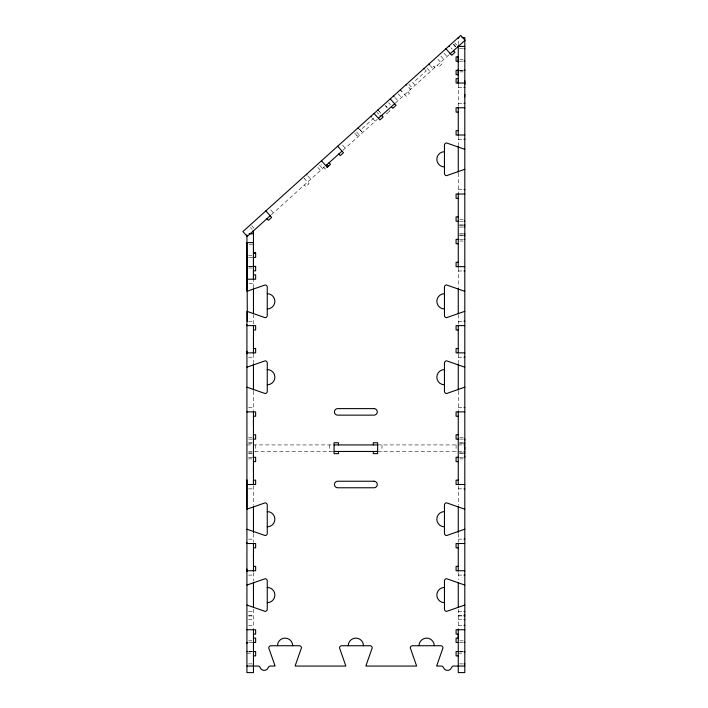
<?xml version="1.0" encoding="UTF-8"?>
<svg xmlns="http://www.w3.org/2000/svg" width="708" height="708" viewBox="0 0 708 708"><rect width="100%" height="100%" fill="white"/><g stroke="black" fill="none" stroke-linecap="round" stroke-linejoin="round"><path stroke-width="0.53" stroke-dasharray="3.54 2.66" d="M253.464 323.999L253.464 314.812M253.464 287.873L253.464 280.297M362.248 128.493L373.585 118.28M271.385 214.701L326.202 165.345M343.044 150.176L377.293 119.342M395.445 102.996L449.27 54.534M325.645 168.778L325.238 169.141L321.043 164.486M388.179 112.466L386.763 113.749L386.311 113.236M388.586 112.103L389.188 111.554M389.391 111.377L390.002 110.829L389.639 110.421M246.924 653.174L253.464 653.174M458.262 653.174L464.802 653.174M459.483 48.613L462.758 48.613M459.899 59.507L463.165 59.507M459.35 61.242L462.758 61.145M459.483 70.225L462.758 70.225M459.35 70.322L462.616 70.322M459.899 71.862L463.165 71.862M458.262 87.385L462.758 87.385M458.262 103.403L462.758 103.403M458.262 139.352L462.758 139.352M458.262 189.647L462.758 189.647M459.899 219.604L463.165 219.604M459.483 221.241L462.758 221.241M459.483 224.87L462.758 224.87M459.483 225.595L462.758 225.595M459.483 227.047L462.758 227.047M459.483 233.587L462.758 233.587M459.483 235.038L462.758 235.038M459.483 235.764L462.758 235.764M459.483 239.393L462.758 239.393M459.899 241.03L463.165 241.03M249.101 244.791L253.464 244.791M248.561 255.685L251.827 255.685M248.561 257.323L252.375 257.42M248.561 266.403L252.367 266.403M248.561 266.5L252.375 266.5M248.561 268.031L251.827 268.031M458.262 270.987L462.758 270.987M249.101 283.563L253.464 283.563M248.561 321.282L253.464 321.282M458.262 321.282L462.758 321.282M248.561 357.23L253.464 357.23M458.262 357.23L462.758 357.23M248.561 407.516L253.464 407.516M458.262 407.516L462.758 407.516M248.561 437.482L251.827 437.482M459.899 437.482L463.165 437.482M248.561 439.11L252.234 439.11M459.35 439.11L462.758 439.11M248.561 442.739L252.234 442.739M459.483 442.739L462.758 442.739M248.561 443.474L252.234 443.474M459.483 443.474L462.758 443.474M246.924 444.925L334.07 444.925M377.647 444.925L464.802 444.925M248.561 451.456L334.07 451.456M377.647 451.456L462.758 451.456M248.561 452.908L252.234 452.908M459.483 452.908L462.758 452.908M248.561 453.633L252.234 453.633M459.483 453.633L462.758 453.633M248.561 457.271L252.234 457.271M459.492 457.271L462.758 457.271M248.561 458.899L251.827 458.899M459.899 458.899L463.165 458.899M248.561 488.856L253.464 488.856M458.262 488.856L462.758 488.856M248.561 539.151L253.464 539.151M458.262 539.151L462.758 539.151M248.561 575.1L253.464 575.1M458.262 575.1L462.758 575.1M248.561 611.597L253.464 611.597M458.262 611.597L462.758 611.597M248.561 615.225L253.464 615.225M458.262 615.225L462.758 615.225M248.561 615.951L253.464 615.951M458.262 615.951L462.758 615.951M248.561 619.58L253.464 619.58M458.262 619.58L462.758 619.58M248.561 625.394L253.464 625.394M458.262 625.394L462.758 625.394M248.561 640.829L251.827 640.829M459.899 640.829L463.165 640.829M248.561 642.457L252.375 642.457M459.35 642.457L462.758 642.457M248.561 651.537L252.375 651.537M459.35 651.537L464.802 651.537M248.561 651.811L252.234 651.811M459.483 651.811L462.758 651.811M248.561 663.883L252.234 663.883M459.483 663.883L462.758 663.883M454.253 44.914L454.978 45.728M455.35 46.126L455.713 46.533L453.527 44.108M433.747 66.313L434.845 67.525L431.836 64.18M410.003 88.783L410.551 89.394L407.817 86.358M386.356 106.784L385.993 106.377L386.718 107.182M356.867 135.538L357.416 136.14M304.67 178.867L304.307 178.46L309.042 183.726L305.803 186.638L304.351 185.018M454.828 42.931L456.74 45.055M453.209 44.392L455.394 46.816M451.102 47.932L452.2 49.144M444.04 53.197L447.04 56.534M440.845 56.074L443.854 59.41M437.88 59.295L442.066 63.95L438.836 66.862L437.376 65.242M429.942 65.34L433.225 68.986M426.933 68.048L430.278 71.632M425.225 69.862L426.181 70.924L414.844 81.128L414.162 80.376M412.445 82.19L415.118 85.287M408.897 84.287L412.171 87.934M407.976 91.713L409.428 93.332L406.188 96.253L401.454 90.987L401.817 91.394M398.215 93.907L401.498 97.545M394.86 97.474L397.869 100.819M388.506 102.651L390.418 104.775M384.993 105.262L387.453 107.997M379.24 111.545L380.877 113.36M378.966 111.236L379.515 111.846M377.072 112.395L378.709 114.218M372.461 118.192L375.196 121.227M359.576 129.245L362.584 132.582M359.514 129.307L362.523 132.644M356.566 131.953L359.576 135.29M354.681 133.104L357.956 136.75M342.539 145.14L345.274 148.176M319.6 165.247L322.6 168.584M317.804 167.407L320.538 170.442M308.095 176.15L310.83 179.186M270.695 209.825L273.43 212.86M251.8 225.737L253.986 228.171M250.455 227.498L252.092 229.321M458.262 41.046L458.262 44.489M458.262 84.119L458.262 106.129M458.262 136.361L458.262 144.821M458.262 173.248L458.262 192.912M458.262 268.261L458.262 287.386M458.262 314.715L458.262 323.999M458.262 353.956L458.262 362.691M458.262 391.117L458.262 410.516M458.262 485.865L458.262 505.255M458.262 533.682L458.262 542.417M458.262 572.648L458.262 579.666M458.262 609.314L458.262 627.571M456.085 444.925L456.085 451.456M382.01 444.925L382.01 451.456M329.716 444.925L329.716 451.456M255.641 444.925L255.641 451.456M253.464 353.956L253.464 362.691M253.464 391.117L253.464 410.516M253.464 485.865L253.464 505.255M253.464 533.682L253.464 542.417M253.464 572.648L253.464 581.18M253.464 609.314L253.464 627.571"/><path stroke-width="1.06" d="M246.924 571.63L246.924 569.046M246.924 479.962L246.924 509.087A2.177 2.177 0 0 0 247.543 508.99L265.084 502.857A2.177 2.177 0 0 1 267.261 505.034L267.261 533.363A2.177 2.177 0 0 1 265.084 535.54L247.543 529.398A2.177 2.177 0 0 0 246.924 529.31M246.924 353.761L246.924 351.168M253.464 339.256L253.464 337.548M253.464 233.605L253.181 230.542M253.464 666.06L253.464 663.794M253.464 570.745L253.464 569.046M253.464 557.125L253.464 555.426M253.464 479.962L253.464 484.502L253.464 411.605M253.464 470.882L253.464 466.342M253.464 452.731L253.464 457.412M253.464 434.57L253.464 438.969M253.464 425.49L253.464 420.959M253.464 351.168L253.464 352.867L253.464 325.361M253.464 313.733L253.464 288.952M458.262 83.031L458.262 80.747M458.262 75.013L458.262 69.517M458.262 62.189L458.262 56.693M464.802 447.058L464.802 449.323M464.802 96.943L464.802 94.394M464.802 84.579L464.802 80.747M464.802 642.315L463.979 642.457M464.802 456.129L464.802 457.271L463.979 457.271M246.924 257.889L246.924 257.323M246.924 643.563L246.924 642.315M270.385 215.595L247.251 236.428L242.879 231.578L460.749 35.4L465.121 40.259L449.881 53.985M325.839 165.672L342.035 151.087M378.435 118.307L394.816 103.563M327.061 167.504L330.539 164.371L329.078 162.751M459.076 37.612L458.262 37.612L458.262 38.303M461.935 37.612L464.802 37.612L464.802 672.6L458.262 672.6L458.262 628.934M458.262 46.436L464.802 46.436M463.979 48.613L464.802 48.613M458.262 56.888L456.085 56.888L456.085 61.242L458.262 61.242M463.979 61.145L464.802 61.145M463.979 70.225L464.802 70.225M458.262 70.322L456.085 70.322L456.085 74.676L458.262 74.676M464.253 70.322L464.802 70.322M458.262 78.677L456.085 78.677L456.085 83.031L464.802 83.031M463.979 87.385L464.802 87.385M463.979 103.403L464.802 103.403M464.802 107.758L456.085 107.758L456.085 112.121L458.262 112.121M458.262 130.635L456.085 130.635L456.085 134.998L464.802 134.998M463.979 139.352L464.802 139.352M463.979 189.647L464.802 189.647M464.802 194.001L456.085 194.001L456.085 198.364L458.262 198.364M458.262 216.878L456.085 216.878L456.085 221.241L458.262 221.241M463.979 221.241L464.802 221.241M463.979 224.87L464.802 224.87M463.979 225.595L464.802 225.595M463.979 227.047L464.802 227.047M463.979 233.587L464.802 233.587M249.101 233.79L253.464 233.79M463.979 235.038L464.802 235.038M463.979 235.764L464.802 235.764M458.262 239.393L456.085 239.393L456.085 243.756L458.262 243.756M463.979 239.393L464.802 239.393M253.464 252.96L255.641 252.96L255.641 257.42L253.048 257.42M253.464 253.057L255.641 253.057M458.262 262.27L456.085 262.27L456.085 266.624L464.802 266.624M247.331 266.403L246.924 265.827M253.048 266.403L255.641 266.403L255.641 270.854L253.464 270.757L253.464 279.209L253.464 242.614L246.924 242.614L247.331 321.282M253.048 266.5L255.641 266.5M463.979 270.987L464.802 270.987M253.464 274.846L255.641 274.846L255.641 279.209L246.924 279.209M463.979 321.282L464.802 321.282M464.802 325.636L456.085 325.636L456.085 329.99L458.262 329.99M253.464 329.99L255.641 329.99L255.641 325.636L246.924 325.636L246.924 324.751M253.464 348.513L255.641 348.513L255.641 352.867L246.924 352.867M458.262 348.513L456.085 348.513L456.085 352.867L464.802 352.867M463.979 357.23L464.802 357.23M463.979 407.516L464.802 407.516M246.924 411.879L255.641 411.879L255.641 416.233L253.464 416.233M464.802 411.879L456.085 411.879L456.085 416.233L458.262 416.233M253.464 434.756L255.641 434.756L255.641 439.11L253.048 439.11M458.262 434.756L456.085 434.756L456.085 439.11L458.262 439.11M463.979 439.11L464.802 439.11L464.802 440.243M463.979 442.739L464.802 442.739M463.979 443.474L464.802 443.474M334.07 444.925L377.647 444.925M463.979 444.925L464.802 444.925M334.07 451.456L377.647 451.456M463.979 451.456L464.802 451.456M463.979 452.908L464.802 452.908M463.979 453.633L464.802 453.633M253.048 457.271L255.641 457.271L255.641 461.625L253.464 461.625M458.262 457.271L456.085 457.271L456.085 461.625L458.262 461.625M253.464 480.148L255.641 480.148L255.641 484.502L246.924 484.502M458.262 480.148L456.085 480.148L456.085 484.502L464.802 484.502M463.979 488.856L464.802 488.856M463.979 539.151L464.802 539.151M464.802 543.514L456.085 543.514L456.085 547.868L458.262 547.868M253.464 547.868L255.641 547.868L255.641 543.514L246.924 543.514L246.924 542.62M253.464 566.382L255.641 566.382L255.641 570.745L246.924 570.745M458.262 566.382L456.085 566.382L456.085 570.745L464.802 570.745M463.979 575.1L464.802 575.1M463.979 611.597L464.802 611.597M463.979 615.225L464.802 615.225M463.979 615.951L464.802 615.951M463.979 619.58L464.802 619.58M463.979 625.394L464.802 625.394M246.924 629.748L255.641 629.748L255.641 634.111L253.464 634.111M464.802 629.748L456.085 629.748L456.085 634.111L458.262 634.111L458.262 638.103L456.085 638.103L456.085 642.457L458.28 642.457M253.464 638.103L255.641 638.103L255.641 642.457L252.915 642.457M246.924 642.457L247.473 642.457M246.924 651.537L247.473 651.537M252.915 651.537L255.641 651.537L255.641 655.9L253.464 655.9M458.28 651.537L456.085 651.537L456.085 655.9L458.262 655.9M464.253 651.537L464.802 651.537M463.979 651.811L464.802 651.811M463.979 663.883L464.802 663.883M246.924 666.06L258.057 666.06A2.177 2.177 0 0 1 260.11 667.52A4.354 4.354 0 0 0 268.323 667.52A2.177 2.177 0 0 1 270.376 666.06L274.978 666.06A2.177 2.177 0 0 0 274.881 665.44L268.748 647.909A2.177 2.177 0 0 1 270.925 645.731L299.254 645.731A2.177 2.177 0 0 1 301.431 647.909L295.289 665.44A2.177 2.177 0 0 0 295.201 666.06L345.752 666.06A2.177 2.177 0 0 0 345.654 665.44L339.521 647.909A2.177 2.177 0 0 1 341.699 645.731L370.027 645.731A2.177 2.177 0 0 1 372.204 647.909L366.063 665.44A2.177 2.177 0 0 0 365.974 666.06L416.525 666.06A2.177 2.177 0 0 0 416.428 665.44L410.295 647.909A2.177 2.177 0 0 1 412.472 645.731L440.792 645.731A2.177 2.177 0 0 1 442.978 647.909L436.836 665.44A2.168 2.168 0 0 0 436.748 666.06L441.341 666.06A2.177 2.177 0 0 1 443.394 667.52A4.354 4.354 0 0 0 451.615 667.52A2.177 2.177 0 0 1 453.669 666.06L464.802 666.06M449.191 45.808L449.739 46.418M453.518 50.702L454.978 52.321L451.739 55.242L445.907 48.764M428.844 64.127L429.393 64.729M423.995 68.499L424.402 68.95M406.18 84.535L406.728 85.137M400.365 89.774L400.905 90.385M393.489 95.961L394.037 96.562M390.258 98.872L396.082 105.35L392.851 108.271L391.391 106.651M377.868 110.023L378.417 110.634M381.674 115.395L383.134 117.015L379.895 119.926L374.063 113.457M380.081 115.731L380.63 116.342M370.824 116.369L371.373 116.979M358.142 127.785L358.69 128.396M337.654 146.229L343.486 152.707L340.256 155.627L338.796 154.008M327.016 164.61L328.477 166.23M321.467 160.813L327.3 167.292M306.449 174.327L306.998 174.938M265.81 210.922L271.642 217.4L268.403 220.312L266.951 218.692M458.262 45.861L458.262 83.305M458.262 107.218L458.262 135.538M458.262 145.91L458.262 172.15M458.262 193.735L458.262 267.173M458.262 288.475L458.262 313.626M458.262 325.361L458.262 352.867M458.262 363.788L458.262 390.028M458.262 411.605L458.262 484.502M458.262 506.353L458.262 532.593M458.262 543.514L458.262 571.02M458.262 582.702L458.262 607.03M373.293 444.925L373.293 442.739L377.647 442.739L377.647 453.633L373.293 453.633L373.293 451.456M338.433 444.925L338.433 442.739L334.07 442.739L334.07 453.633L338.433 453.633L338.433 451.456M253.464 230.843L253.464 270.598M253.464 363.788L253.464 390.028M253.464 506.353L253.464 532.593M253.464 543.514L253.464 571.02M253.464 582.702L253.464 607.03M253.464 628.934L253.464 672.6L246.924 672.6L246.924 311.44A2.177 2.177 0 0 1 247.543 311.529L265.084 317.662A2.177 2.177 0 0 0 267.261 315.485L267.261 287.165A2.177 2.177 0 0 0 265.084 284.979L247.543 291.121A2.177 2.177 0 0 1 246.924 291.209L246.924 234.888M277.465 645.731A7.629 7.629 0 0 1 285.085 638.103A7.629 7.629 0 0 1 292.714 645.731M348.239 645.731A7.629 7.629 0 0 1 355.859 638.103A7.629 7.629 0 0 1 363.487 645.731M419.012 645.731A7.629 7.629 0 0 1 426.632 638.103A7.629 7.629 0 0 1 434.261 645.731M267.261 511.574A7.629 7.629 0 0 1 274.881 519.194A7.629 7.629 0 0 1 267.261 526.823M246.924 584.941A2.177 2.177 0 0 0 247.543 584.852L265.084 578.719A2.177 2.177 0 0 1 267.261 580.896L267.261 609.216A2.177 2.177 0 0 1 265.084 611.393L247.543 605.26A2.177 2.177 0 0 0 246.924 605.172M267.261 587.428A7.629 7.629 0 0 1 274.881 595.056A7.629 7.629 0 0 1 267.261 602.685M464.802 605.172A2.177 2.177 0 0 0 464.174 605.26L446.642 611.393A2.177 2.177 0 0 1 444.465 609.216L444.465 580.896A2.177 2.177 0 0 1 446.642 578.719L464.174 584.852A2.177 2.177 0 0 0 464.802 584.941M444.465 602.685A7.629 7.629 0 0 1 436.836 595.056A7.629 7.629 0 0 1 444.465 587.428M464.802 529.31A2.177 2.177 0 0 0 464.174 529.398L446.642 535.54A2.177 2.177 0 0 1 444.465 533.363L444.465 505.034A2.177 2.177 0 0 1 446.642 502.857L464.174 508.99A2.177 2.177 0 0 0 464.802 509.087M444.465 526.823A7.629 7.629 0 0 1 436.836 519.194A7.629 7.629 0 0 1 444.465 511.574M267.261 293.696A7.629 7.629 0 0 1 274.881 301.325A7.629 7.629 0 0 1 267.261 308.954M246.924 367.071A2.177 2.177 0 0 0 247.543 366.974L265.084 360.841A2.177 2.177 0 0 1 267.261 363.018L267.261 391.347A2.177 2.177 0 0 1 265.084 393.524L247.543 387.382A2.177 2.177 0 0 0 246.924 387.294M267.261 369.558A7.629 7.629 0 0 1 274.881 377.178A7.629 7.629 0 0 1 267.261 384.807M464.802 387.294A2.177 2.177 0 0 0 464.174 387.382L446.642 393.524A2.177 2.177 0 0 1 444.465 391.347L444.465 363.018A2.177 2.177 0 0 1 446.642 360.841L464.174 366.974A2.177 2.177 0 0 0 464.802 367.071M444.465 384.807A7.629 7.629 0 0 1 436.836 377.178A7.629 7.629 0 0 1 444.465 369.558M464.802 311.44A2.177 2.177 0 0 0 464.174 311.529L446.642 317.662A2.177 2.177 0 0 1 444.465 315.485L444.465 287.165A2.177 2.177 0 0 1 446.642 284.979L464.174 291.121A2.177 2.177 0 0 0 464.802 291.209M444.465 308.954A7.629 7.629 0 0 1 436.836 301.325A7.629 7.629 0 0 1 444.465 293.696M464.802 149.193A2.177 2.177 0 0 1 464.174 149.105L446.642 142.972A2.177 2.177 0 0 0 444.465 145.149L444.465 173.469A2.177 2.177 0 0 0 446.642 175.646L464.174 169.513A2.177 2.177 0 0 1 464.802 169.424M444.465 166.938A7.629 7.629 0 0 1 436.836 159.309A7.629 7.629 0 0 1 444.465 151.68M374.019 408.613L337.707 408.613A3.266 3.266 0 0 0 334.433 411.879A3.266 3.266 0 0 0 337.707 415.145L374.019 415.145A3.266 3.266 0 0 0 377.284 411.879A3.266 3.266 0 0 0 374.019 408.613M374.019 481.236L337.707 481.236A3.266 3.266 0 0 0 334.433 484.502A3.266 3.266 0 0 0 337.707 487.768L374.019 487.768A3.266 3.266 0 0 0 377.284 484.502A3.266 3.266 0 0 0 374.019 481.236"/></g></svg>
